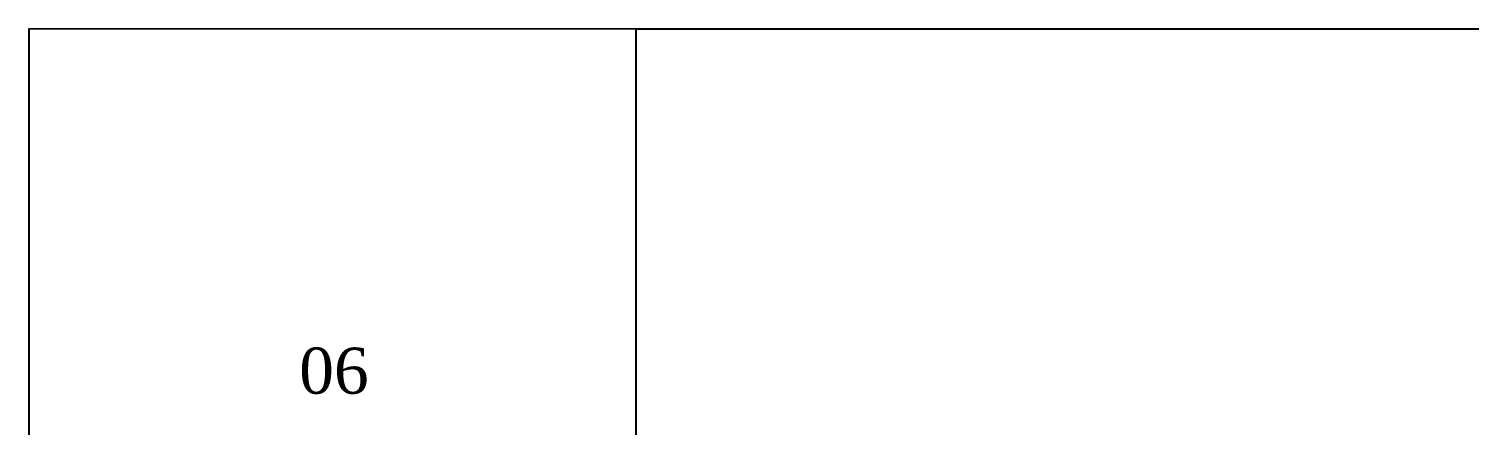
# Model space of a CAD drawing. Header units: inches. Extents: x 102447 to 288095, y 37526 to 105682.
# Drawn here: x 107744 to 109329, y 86588 to 87024 of the extents above; entities that cross this region are included whole.
import ezdxf

# ---------------------------------------------------------------- set-up
doc = ezdxf.new("R2010")
doc.units = ezdxf.units.IN
doc.header["$LTSCALE"] = 200
doc.header["$MEASUREMENT"] = 0
doc.styles.get("Standard").update_dxf_attribs({"font": 'Font - TrueType - Arial.ttf'})

msp = doc.modelspace()

# ---------------------------------------------------------------- hatches: boundary and pattern name
h = msp.add_hatch()
h.set_pattern_fill('GRASS', color=3, scale=100)
h.set_pattern_definition([(90, (104411.36, 74460.45), (-70.71068, 70.71068), [18.75, -122.67136]), (45, (104411.36, 74460.45), (-70.7107, 70.7107), [18.75, -81.25]), (135, (104411.36, 74460.45), (-70.7107, -70.7107), [18.75, -81.25])])
h.paths.add_polyline_path([(112371.9, 86941.4, 0.414214), (112290.9, 87022.5), (111897.9, 87023.8), (111897.9, 85219), (112290.9, 85219, 0.414214), (112371.9, 85300), (112371.9, 85574.9)])
h.paths.add_polyline_path([(112371.9, 84739, 0.414214), (112290.9, 84820.1), (111897.9, 84820.1), (111897.9, 84804), (111897, 84804), (111897, 83962.7), (112290.9, 83962.7, 0.414214), (112371.9, 84043.8)])
h.paths.add_polyline_path([(109278.6, 83417.6), (108069.3, 83417.6, 0.414214), (108019.3, 83367.6), (108019.3, 82980.8), (109278.6, 82980.8)])
h.paths.add_polyline_path([(108257.2, 83344.8), (108693.5, 83344.8), (108693.5, 83053.6), (108257.2, 83053.6)], flags=16)
h.paths.add_polyline_path([(108857.5, 83199.2, -1), (109175.2, 83199.2, -1)], flags=16)
h.paths.add_polyline_path([(108963.6, 83150.6), (109063.7, 83150.6), (109063.7, 83258.8), (108963.6, 83258.8)], flags=8)
h.paths.add_polyline_path([(108411, 83150.3), (108511.2, 83150.3), (108511.2, 83258.4), (108411, 83258.4)], flags=8)

# ---------------------------------------------------------------- linework, layer by layer
for p, q in [((108411.7, 87023.8), (107743.5, 87024.3)), ((107743.5, 87024.3), (107743.5, 86306.5))]:
    msp.add_line(p, q)
at = {"linetype": 'Continuous'}
msp.add_lwpolyline([(109471.4, 87023.8), (108411.7, 87023.8), (108411.7, 84641), (108447.8, 84641)], dxfattribs=at)

# ---------------------------------------------------------------- texts
at = {"insert": (108079.4, 86648), "char_height": 50.663, "width": 1290.592, "attachment_point": 5}
msp.add_mtext('{\\fTimes New Roman|b0|i0|c0|p18;\\C7;06}', dxfattribs=at)

doc.saveas('drawing.dxf')
